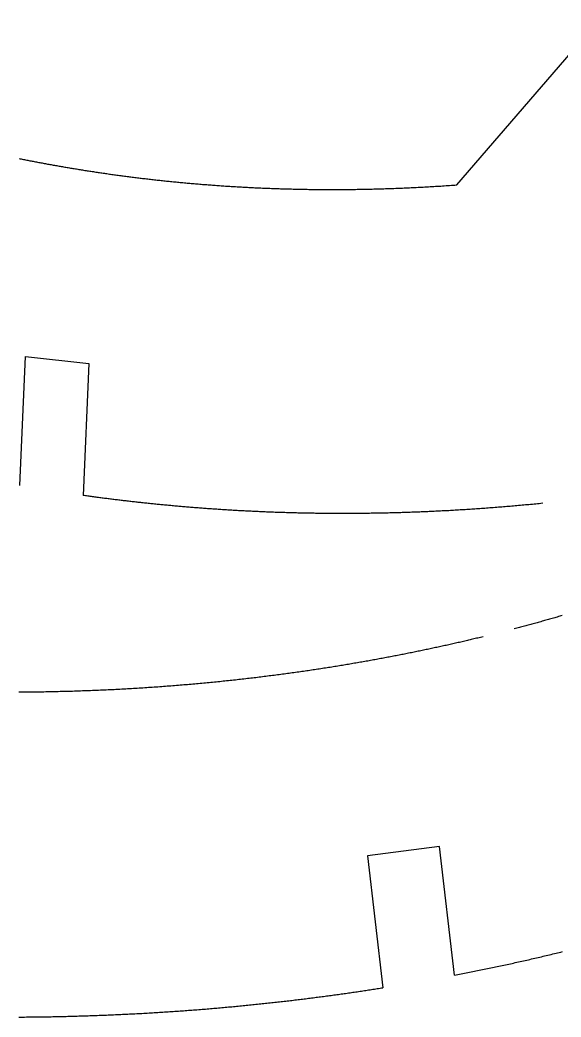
# Model space of a CAD drawing. Extents: x -234 to 666, y 203 to 303.
# Drawn here: x -132.73 to -115.87, y 243.71 to 274.78 of the extents above; entities that cross this region are included whole.
import ezdxf

# ---------------------------------------------------------------- set-up
doc = ezdxf.new("R2010")
doc.units = 0
doc.layers.get('0').update_dxf_attribs({"linetype": 'CONTINUOUS'})

msp = doc.modelspace()

# ---------------------------------------------------------------- linework, layer by layer
for p, q in [((-119.12188, 269.64291), (-114.68212, 274.78387)), ((-132.73461, 260.2789), (-132.5615, 264.29492)), ((-132.5615, 264.29492), (-130.58932, 264.08311)), ((-130.58932, 264.08311), (-130.76678, 259.96594)), ((-119.66114, 249.02696), (-121.90609, 248.73789)), ((-119.188, 245.01682), (-119.66114, 249.02696)), ((-121.90609, 248.73789), (-121.42092, 244.62586))]:
    msp.add_line(p, q)
for points in [[(-132.762, 270.466, 0), (-132.729, 270.459, 0), (-132.695, 270.452, 0), (-132.661, 270.445, 0), (-132.627, 270.438, 0), (-132.593, 270.432, 0), (-132.559, 270.425, 0), (-132.525, 270.418, 0), (-132.491, 270.411, 0), (-132.457, 270.405, 0), (-132.424, 270.398, 0), (-132.39, 270.392, 0), (-132.356, 270.385, 0), (-132.321, 270.378, 0), (-132.287, 270.372, 0), (-132.253, 270.365, 0), (-132.219, 270.359, 0), (-132.184, 270.352, 0), (-132.15, 270.346, 0), (-132.115, 270.339, 0), (-132.081, 270.333, 0), (-132.046, 270.326, 0), (-132.011, 270.32, 0), (-131.976, 270.313, 0), (-131.941, 270.307, 0), (-131.907, 270.3, 0), (-131.871, 270.294, 0), (-131.836, 270.288, 0), (-131.801, 270.281, 0), (-131.766, 270.275, 0), (-131.731, 270.268, 0), (-131.695, 270.262, 0), (-131.66, 270.256, 0), (-131.624, 270.249, 0), (-131.588, 270.243, 0), (-131.553, 270.237, 0), (-131.517, 270.231, 0), (-131.481, 270.224, 0), (-131.445, 270.218, 0), (-131.409, 270.212, 0), (-131.373, 270.206, 0), (-131.337, 270.2, 0), (-131.301, 270.193, 0), (-131.264, 270.187, 0), (-131.228, 270.181, 0), (-131.192, 270.175, 0), (-131.155, 270.169, 0), (-131.119, 270.163, 0), (-131.082, 270.157, 0), (-131.045, 270.151, 0), (-131.008, 270.145, 0), (-130.971, 270.139, 0), (-130.935, 270.133, 0), (-130.897, 270.127, 0), (-130.86, 270.121, 0), (-130.823, 270.115, 0), (-130.786, 270.109, 0), (-130.749, 270.103, 0), (-130.711, 270.097, 0), (-130.674, 270.091, 0), (-130.636, 270.085, 0), (-130.599, 270.079, 0), (-130.561, 270.073, 0), (-130.523, 270.068, 0), (-130.485, 270.062, 0), (-130.447, 270.056, 0), (-130.409, 270.05, 0), (-130.371, 270.045, 0), (-130.333, 270.039, 0), (-130.295, 270.033, 0), (-130.257, 270.028, 0), (-130.218, 270.022, 0), (-130.18, 270.016, 0), (-130.141, 270.011, 0), (-130.103, 270.005, 0), (-130.064, 269.999, 0), (-130.026, 269.994, 0), (-129.987, 269.988, 0), (-129.948, 269.983, 0), (-129.909, 269.977, 0), (-129.87, 269.972, 0), (-129.831, 269.966, 0), (-129.792, 269.961, 0), (-129.752, 269.956, 0), (-129.713, 269.95, 0), (-129.674, 269.945, 0), (-129.634, 269.94, 0), (-129.595, 269.934, 0), (-129.555, 269.929, 0), (-129.516, 269.924, 0), (-129.476, 269.919, 0), (-129.436, 269.913, 0), (-129.396, 269.908, 0), (-129.356, 269.903, 0), (-129.316, 269.898, 0), (-129.276, 269.893, 0), (-129.236, 269.888, 0), (-129.196, 269.883, 0), (-129.155, 269.878, 0), (-129.115, 269.873, 0), (-129.074, 269.868, 0), (-129.034, 269.863, 0), (-128.993, 269.858, 0), (-128.952, 269.853, 0), (-128.912, 269.848, 0), (-128.871, 269.843, 0), (-128.83, 269.838, 0), (-128.789, 269.833, 0), (-128.748, 269.829, 0), (-128.707, 269.824, 0), (-128.666, 269.819, 0), (-128.624, 269.814, 0), (-128.583, 269.81, 0), (-128.541, 269.805, 0), (-128.5, 269.8, 0), (-128.458, 269.796, 0), (-128.417, 269.791, 0), (-128.375, 269.787, 0), (-128.333, 269.782, 0), (-128.291, 269.778, 0), (-128.249, 269.773, 0), (-128.207, 269.769, 0), (-128.165, 269.765, 0), (-128.123, 269.76, 0), (-128.081, 269.756, 0), (-128.039, 269.752, 0), (-127.996, 269.747, 0), (-127.954, 269.743, 0), (-127.911, 269.739, 0), (-127.869, 269.735, 0), (-127.826, 269.731, 0), (-127.783, 269.726, 0), (-127.74, 269.722, 0), (-127.697, 269.718, 0), (-127.655, 269.714, 0), (-127.611, 269.71, 0), (-127.568, 269.706, 0), (-127.525, 269.702, 0), (-127.482, 269.699, 0), (-127.439, 269.695, 0), (-127.395, 269.691, 0), (-127.352, 269.687, 0), (-127.308, 269.683, 0), (-127.264, 269.68, 0), (-127.221, 269.676, 0), (-127.177, 269.672, 0), (-127.133, 269.669, 0), (-127.089, 269.665, 0), (-127.045, 269.661, 0), (-127.001, 269.658, 0), (-126.957, 269.654, 0), (-126.913, 269.651, 0), (-126.869, 269.648, 0), (-126.824, 269.644, 0), (-126.78, 269.641, 0), (-126.735, 269.637, 0), (-126.691, 269.634, 0), (-126.646, 269.631, 0), (-126.601, 269.628, 0), (-126.557, 269.624, 0), (-126.512, 269.621, 0), (-126.467, 269.618, 0), (-126.422, 269.615, 0), (-126.377, 269.612, 0), (-126.331, 269.609, 0), (-126.286, 269.606, 0), (-126.241, 269.603, 0), (-126.195, 269.6, 0), (-126.15, 269.597, 0), (-126.105, 269.595, 0), (-126.059, 269.592, 0), (-126.013, 269.589, 0), (-125.967, 269.586, 0), (-125.922, 269.584, 0), (-125.876, 269.581, 0), (-125.83, 269.579, 0), (-125.784, 269.576, 0), (-125.738, 269.574, 0), (-125.691, 269.571, 0), (-125.645, 269.569, 0), (-125.599, 269.566, 0), (-125.552, 269.564, 0), (-125.506, 269.562, 0), (-125.459, 269.559, 0), (-125.413, 269.557, 0), (-125.366, 269.555, 0), (-125.319, 269.553, 0), (-125.272, 269.551, 0), (-125.226, 269.549, 0), (-125.179, 269.546, 0), (-125.132, 269.545, 0), (-125.084, 269.543, 0), (-125.037, 269.541, 0), (-124.99, 269.539, 0), (-124.943, 269.537, 0), (-124.895, 269.535, 0), (-124.848, 269.533, 0), (-124.8, 269.532, 0), (-124.752, 269.53, 0), (-124.705, 269.528, 0), (-124.657, 269.527, 0), (-124.609, 269.525, 0), (-124.561, 269.524, 0), (-124.513, 269.522, 0), (-124.465, 269.521, 0), (-124.417, 269.52, 0), (-124.369, 269.518, 0), (-124.32, 269.517, 0), (-124.272, 269.516, 0), (-124.223, 269.515, 0), (-124.175, 269.514, 0), (-124.126, 269.513, 0), (-124.078, 269.511, 0), (-124.029, 269.51, 0), (-123.98, 269.51, 0), (-123.931, 269.509, 0), (-123.882, 269.508, 0), (-123.833, 269.507, 0), (-123.784, 269.506, 0), (-123.735, 269.505, 0), (-123.686, 269.505, 0), (-123.636, 269.504, 0), (-123.587, 269.504, 0), (-123.537, 269.503, 0), (-123.488, 269.503, 0), (-123.438, 269.502, 0), (-123.389, 269.502, 0), (-123.339, 269.501, 0), (-123.289, 269.501, 0), (-123.239, 269.501, 0), (-123.189, 269.501, 0), (-123.139, 269.5, 0), (-123.089, 269.5, 0), (-123.039, 269.5, 0), (-122.988, 269.5, 0), (-122.938, 269.5, 0), (-122.888, 269.5, 0), (-122.837, 269.501, 0), (-122.787, 269.501, 0), (-122.736, 269.501, 0), (-122.685, 269.501, 0), (-122.635, 269.502, 0), (-122.584, 269.502, 0), (-122.533, 269.502, 0), (-122.482, 269.503, 0), (-122.431, 269.503, 0), (-122.38, 269.504, 0), (-122.328, 269.505, 0), (-122.277, 269.505, 0), (-122.226, 269.506, 0), (-122.174, 269.507, 0), (-122.123, 269.508, 0), (-122.071, 269.509, 0), (-122.019, 269.51, 0), (-121.968, 269.511, 0), (-121.916, 269.512, 0), (-121.864, 269.513, 0), (-121.812, 269.514, 0), (-121.76, 269.515, 0), (-121.708, 269.516, 0), (-121.656, 269.518, 0), (-121.604, 269.519, 0), (-121.551, 269.52, 0), (-121.499, 269.522, 0), (-121.446, 269.523, 0), (-121.394, 269.525, 0), (-121.341, 269.527, 0), (-121.289, 269.528, 0), (-121.236, 269.53, 0), (-121.183, 269.532, 0), (-121.13, 269.534, 0), (-121.077, 269.536, 0), (-121.024, 269.538, 0), (-120.971, 269.54, 0), (-120.918, 269.542, 0), (-120.865, 269.544, 0), (-120.811, 269.546, 0), (-120.758, 269.548, 0), (-120.704, 269.551, 0), (-120.651, 269.553, 0), (-120.597, 269.555, 0), (-120.543, 269.558, 0), (-120.49, 269.56, 0), (-120.436, 269.563, 0), (-120.382, 269.566, 0), (-120.328, 269.568, 0), (-120.274, 269.571, 0), (-120.22, 269.574, 0), (-120.166, 269.577, 0), (-120.111, 269.58, 0), (-120.057, 269.583, 0), (-120.003, 269.586, 0), (-119.948, 269.589, 0), (-119.893, 269.592, 0), (-119.839, 269.595, 0), (-119.784, 269.599, 0), (-119.729, 269.602, 0), (-119.674, 269.605, 0), (-119.62, 269.609, 0), (-119.565, 269.612, 0), (-119.509, 269.616, 0), (-119.454, 269.62, 0), (-119.399, 269.623, 0), (-119.344, 269.627, 0), (-119.288, 269.631, 0), (-119.233, 269.635, 0), (-119.177, 269.639, 0), (-119.122, 269.643, 0)], [(-116.443, 259.721, 0), (-116.497, 259.715, 0), (-116.551, 259.71, 0), (-116.605, 259.704, 0), (-116.658, 259.699, 0), (-116.712, 259.694, 0), (-116.765, 259.689, 0), (-116.819, 259.684, 0), (-116.872, 259.679, 0), (-116.926, 259.674, 0), (-116.979, 259.669, 0), (-117.032, 259.664, 0), (-117.086, 259.659, 0), (-117.139, 259.654, 0), (-117.192, 259.649, 0), (-117.245, 259.644, 0), (-117.298, 259.64, 0), (-117.351, 259.635, 0), (-117.404, 259.631, 0), (-117.456, 259.626, 0), (-117.509, 259.622, 0), (-117.562, 259.617, 0), (-117.615, 259.613, 0), (-117.667, 259.609, 0), (-117.72, 259.604, 0), (-117.772, 259.6, 0), (-117.825, 259.596, 0), (-117.877, 259.592, 0), (-117.929, 259.588, 0), (-117.982, 259.584, 0), (-118.034, 259.58, 0), (-118.086, 259.576, 0), (-118.138, 259.572, 0), (-118.19, 259.568, 0), (-118.242, 259.564, 0), (-118.294, 259.56, 0), (-118.346, 259.557, 0), (-118.398, 259.553, 0), (-118.449, 259.549, 0), (-118.501, 259.546, 0), (-118.553, 259.542, 0), (-118.604, 259.539, 0), (-118.656, 259.535, 0), (-118.707, 259.532, 0), (-118.759, 259.529, 0), (-118.81, 259.525, 0), (-118.861, 259.522, 0), (-118.912, 259.519, 0), (-118.964, 259.516, 0), (-119.015, 259.513, 0), (-119.066, 259.51, 0), (-119.117, 259.507, 0), (-119.168, 259.504, 0), (-119.219, 259.501, 0), (-119.27, 259.498, 0), (-119.32, 259.495, 0), (-119.371, 259.492, 0), (-119.422, 259.49, 0), (-119.472, 259.487, 0), (-119.523, 259.484, 0), (-119.574, 259.482, 0), (-119.624, 259.479, 0), (-119.674, 259.477, 0), (-119.725, 259.474, 0), (-119.775, 259.472, 0), (-119.825, 259.469, 0), (-119.875, 259.467, 0), (-119.926, 259.465, 0), (-119.976, 259.462, 0), (-120.026, 259.46, 0), (-120.076, 259.458, 0), (-120.125, 259.456, 0), (-120.175, 259.454, 0), (-120.225, 259.452, 0), (-120.275, 259.45, 0), (-120.324, 259.448, 0), (-120.374, 259.446, 0), (-120.424, 259.444, 0), (-120.473, 259.442, 0), (-120.523, 259.441, 0), (-120.572, 259.439, 0), (-120.621, 259.437, 0), (-120.67, 259.435, 0), (-120.72, 259.434, 0), (-120.769, 259.432, 0), (-120.818, 259.431, 0), (-120.867, 259.429, 0), (-120.916, 259.428, 0), (-120.965, 259.426, 0), (-121.014, 259.425, 0), (-121.063, 259.424, 0), (-121.111, 259.422, 0), (-121.16, 259.421, 0), (-121.209, 259.42, 0), (-121.257, 259.419, 0), (-121.306, 259.418, 0), (-121.354, 259.417, 0), (-121.403, 259.416, 0), (-121.451, 259.415, 0), (-121.499, 259.414, 0), (-121.548, 259.413, 0), (-121.596, 259.412, 0), (-121.644, 259.411, 0), (-121.692, 259.41, 0), (-121.74, 259.409, 0), (-121.788, 259.409, 0), (-121.836, 259.408, 0), (-121.884, 259.407, 0), (-121.932, 259.407, 0), (-121.979, 259.406, 0), (-122.027, 259.406, 0), (-122.075, 259.405, 0), (-122.122, 259.405, 0), (-122.17, 259.404, 0), (-122.217, 259.404, 0), (-122.265, 259.404, 0), (-122.312, 259.403, 0), (-122.359, 259.403, 0), (-122.407, 259.403, 0), (-122.454, 259.403, 0), (-122.501, 259.402, 0), (-122.548, 259.402, 0), (-122.595, 259.402, 0), (-122.642, 259.402, 0), (-122.689, 259.402, 0), (-122.736, 259.402, 0), (-122.783, 259.402, 0), (-122.829, 259.402, 0), (-122.876, 259.403, 0), (-122.923, 259.403, 0), (-122.969, 259.403, 0), (-123.016, 259.403, 0), (-123.062, 259.404, 0), (-123.109, 259.404, 0), (-123.155, 259.404, 0), (-123.201, 259.405, 0), (-123.247, 259.405, 0), (-123.294, 259.406, 0), (-123.34, 259.406, 0), (-123.386, 259.407, 0), (-123.432, 259.407, 0), (-123.478, 259.408, 0), (-123.524, 259.408, 0), (-123.569, 259.409, 0), (-123.615, 259.41, 0), (-123.661, 259.411, 0), (-123.707, 259.411, 0), (-123.752, 259.412, 0), (-123.798, 259.413, 0), (-123.843, 259.414, 0), (-123.889, 259.415, 0), (-123.934, 259.416, 0), (-123.979, 259.417, 0), (-124.025, 259.418, 0), (-124.07, 259.419, 0), (-124.115, 259.42, 0), (-124.16, 259.421, 0), (-124.205, 259.422, 0), (-124.25, 259.423, 0), (-124.295, 259.425, 0), (-124.34, 259.426, 0), (-124.385, 259.427, 0), (-124.429, 259.428, 0), (-124.474, 259.43, 0), (-124.519, 259.431, 0), (-124.563, 259.433, 0), (-124.608, 259.434, 0), (-124.652, 259.436, 0), (-124.697, 259.437, 0), (-124.741, 259.439, 0), (-124.785, 259.44, 0), (-124.83, 259.442, 0), (-124.874, 259.443, 0), (-124.918, 259.445, 0), (-124.962, 259.447, 0), (-125.006, 259.449, 0), (-125.05, 259.45, 0), (-125.094, 259.452, 0), (-125.138, 259.454, 0), (-125.182, 259.456, 0), (-125.225, 259.458, 0), (-125.269, 259.46, 0), (-125.313, 259.462, 0), (-125.356, 259.464, 0), (-125.4, 259.466, 0), (-125.443, 259.468, 0), (-125.487, 259.47, 0), (-125.53, 259.472, 0), (-125.573, 259.474, 0), (-125.617, 259.476, 0), (-125.66, 259.478, 0), (-125.703, 259.48, 0), (-125.746, 259.483, 0), (-125.789, 259.485, 0), (-125.832, 259.487, 0), (-125.875, 259.49, 0), (-125.918, 259.492, 0), (-125.96, 259.494, 0), (-126.003, 259.497, 0), (-126.046, 259.499, 0), (-126.088, 259.502, 0), (-126.131, 259.504, 0), (-126.173, 259.507, 0), (-126.216, 259.509, 0), (-126.258, 259.512, 0), (-126.301, 259.514, 0), (-126.343, 259.517, 0), (-126.385, 259.52, 0), (-126.427, 259.522, 0), (-126.469, 259.525, 0), (-126.511, 259.528, 0), (-126.553, 259.531, 0), (-126.595, 259.534, 0), (-126.637, 259.536, 0), (-126.679, 259.539, 0), (-126.721, 259.542, 0), (-126.762, 259.545, 0), (-126.804, 259.548, 0), (-126.846, 259.551, 0), (-126.887, 259.554, 0), (-126.929, 259.557, 0), (-126.97, 259.56, 0), (-127.011, 259.563, 0), (-127.053, 259.566, 0), (-127.094, 259.569, 0), (-127.135, 259.572, 0), (-127.176, 259.576, 0), (-127.217, 259.579, 0), (-127.258, 259.582, 0), (-127.299, 259.585, 0), (-127.34, 259.588, 0), (-127.381, 259.592, 0), (-127.422, 259.595, 0), (-127.463, 259.598, 0), (-127.503, 259.602, 0), (-127.544, 259.605, 0), (-127.585, 259.609, 0), (-127.625, 259.612, 0), (-127.666, 259.615, 0), (-127.706, 259.619, 0), (-127.746, 259.622, 0), (-127.787, 259.626, 0), (-127.827, 259.63, 0), (-127.867, 259.633, 0), (-127.907, 259.637, 0), (-127.947, 259.64, 0), (-127.987, 259.644, 0), (-128.027, 259.648, 0), (-128.067, 259.651, 0), (-128.107, 259.655, 0), (-128.147, 259.659, 0), (-128.186, 259.663, 0), (-128.226, 259.666, 0), (-128.266, 259.67, 0), (-128.305, 259.674, 0), (-128.345, 259.678, 0), (-128.384, 259.682, 0), (-128.424, 259.686, 0), (-128.463, 259.689, 0), (-128.502, 259.693, 0), (-128.541, 259.697, 0), (-128.581, 259.701, 0), (-128.62, 259.705, 0), (-128.659, 259.709, 0), (-128.698, 259.713, 0), (-128.737, 259.717, 0), (-128.776, 259.722, 0), (-128.814, 259.726, 0), (-128.853, 259.73, 0), (-128.892, 259.734, 0), (-128.931, 259.738, 0), (-128.969, 259.742, 0), (-129.008, 259.746, 0), (-129.046, 259.751, 0), (-129.085, 259.755, 0), (-129.123, 259.759, 0), (-129.161, 259.763, 0), (-129.199, 259.768, 0), (-129.238, 259.772, 0), (-129.276, 259.776, 0), (-129.314, 259.781, 0), (-129.352, 259.785, 0), (-129.39, 259.789, 0), (-129.428, 259.794, 0), (-129.466, 259.798, 0), (-129.503, 259.803, 0), (-129.541, 259.807, 0), (-129.579, 259.812, 0), (-129.617, 259.816, 0), (-129.654, 259.821, 0), (-129.692, 259.825, 0), (-129.729, 259.83, 0), (-129.766, 259.834, 0), (-129.804, 259.839, 0), (-129.841, 259.844, 0), (-129.878, 259.848, 0), (-129.916, 259.853, 0), (-129.953, 259.858, 0), (-129.99, 259.862, 0), (-130.027, 259.867, 0), (-130.064, 259.872, 0), (-130.101, 259.876, 0), (-130.138, 259.881, 0), (-130.175, 259.886, 0), (-130.212, 259.891, 0), (-130.249, 259.896, 0), (-130.286, 259.9, 0), (-130.323, 259.905, 0), (-130.36, 259.91, 0), (-130.397, 259.915, 0), (-130.434, 259.92, 0), (-130.471, 259.925, 0), (-130.508, 259.93, 0), (-130.545, 259.935, 0), (-130.582, 259.94, 0), (-130.619, 259.945, 0), (-130.656, 259.95, 0), (-130.693, 259.956, 0), (-130.73, 259.961, 0), (-130.767, 259.966, 0)], [(-115.835, 256.223, 0), (-115.874, 256.212, 0), (-115.913, 256.201, 0), (-115.952, 256.189, 0), (-115.991, 256.178, 0), (-116.03, 256.167, 0), (-116.069, 256.155, 0), (-116.109, 256.144, 0), (-116.148, 256.133, 0), (-116.187, 256.122, 0), (-116.226, 256.111, 0), (-116.265, 256.099, 0), (-116.304, 256.088, 0), (-116.344, 256.077, 0), (-116.383, 256.066, 0), (-116.422, 256.055, 0), (-116.461, 256.044, 0), (-116.5, 256.033, 0), (-116.54, 256.022, 0), (-116.579, 256.011, 0), (-116.618, 256.001, 0), (-116.658, 255.99, 0), (-116.697, 255.979, 0), (-116.736, 255.968, 0), (-116.776, 255.957, 0), (-116.815, 255.947, 0), (-116.854, 255.936, 0), (-116.894, 255.925, 0), (-116.933, 255.914, 0), (-116.972, 255.904, 0), (-117.012, 255.893, 0), (-117.051, 255.883, 0), (-117.091, 255.872, 0), (-117.13, 255.862, 0), (-117.17, 255.851, 0), (-117.209, 255.841, 0), (-117.248, 255.83, 0), (-117.288, 255.82, 0), (-117.328, 255.809, 0)], [(-118.297, 255.564, 0), (-118.338, 255.554, 0), (-118.379, 255.544, 0), (-118.42, 255.534, 0), (-118.461, 255.524, 0), (-118.503, 255.514, 0), (-118.544, 255.505, 0), (-118.585, 255.495, 0), (-118.626, 255.485, 0), (-118.667, 255.475, 0), (-118.708, 255.465, 0), (-118.75, 255.456, 0), (-118.791, 255.446, 0), (-118.832, 255.436, 0), (-118.873, 255.427, 0), (-118.915, 255.417, 0), (-118.956, 255.408, 0), (-118.997, 255.398, 0), (-119.039, 255.389, 0), (-119.08, 255.379, 0), (-119.121, 255.37, 0), (-119.163, 255.36, 0), (-119.204, 255.351, 0), (-119.245, 255.342, 0), (-119.287, 255.332, 0), (-119.328, 255.323, 0), (-119.37, 255.314, 0), (-119.411, 255.304, 0), (-119.452, 255.295, 0), (-119.494, 255.286, 0), (-119.535, 255.277, 0), (-119.577, 255.268, 0), (-119.618, 255.259, 0), (-119.66, 255.25, 0), (-119.701, 255.241, 0), (-119.743, 255.232, 0), (-119.784, 255.223, 0), (-119.826, 255.214, 0), (-119.867, 255.205, 0), (-119.909, 255.196, 0), (-119.951, 255.187, 0), (-119.992, 255.178, 0), (-120.034, 255.169, 0), (-120.075, 255.161, 0), (-120.117, 255.152, 0), (-120.159, 255.143, 0), (-120.2, 255.134, 0), (-120.242, 255.126, 0), (-120.284, 255.117, 0), (-120.326, 255.109, 0), (-120.367, 255.1, 0), (-120.409, 255.091, 0), (-120.452, 255.083, 0), (-120.494, 255.074, 0), (-120.536, 255.066, 0), (-120.578, 255.057, 0), (-120.621, 255.049, 0), (-120.664, 255.04, 0), (-120.706, 255.031, 0), (-120.749, 255.023, 0), (-120.792, 255.014, 0), (-120.835, 255.006, 0), (-120.878, 254.998, 0), (-120.921, 254.989, 0), (-120.965, 254.981, 0), (-121.008, 254.972, 0), (-121.052, 254.964, 0), (-121.095, 254.955, 0), (-121.139, 254.947, 0), (-121.183, 254.939, 0), (-121.227, 254.93, 0), (-121.271, 254.922, 0), (-121.315, 254.914, 0), (-121.359, 254.905, 0), (-121.403, 254.897, 0), (-121.448, 254.889, 0), (-121.492, 254.881, 0), (-121.537, 254.872, 0), (-121.581, 254.864, 0), (-121.626, 254.856, 0), (-121.671, 254.848, 0), (-121.716, 254.84, 0), (-121.761, 254.831, 0), (-121.807, 254.823, 0), (-121.852, 254.815, 0), (-121.897, 254.807, 0), (-121.943, 254.799, 0), (-121.988, 254.791, 0), (-122.034, 254.783, 0), (-122.08, 254.775, 0), (-122.126, 254.767, 0), (-122.172, 254.759, 0), (-122.218, 254.751, 0), (-122.264, 254.743, 0), (-122.311, 254.735, 0), (-122.357, 254.727, 0), (-122.404, 254.719, 0), (-122.45, 254.711, 0), (-122.497, 254.703, 0), (-122.544, 254.695, 0), (-122.591, 254.688, 0), (-122.638, 254.68, 0), (-122.685, 254.672, 0), (-122.732, 254.664, 0), (-122.78, 254.656, 0), (-122.827, 254.649, 0), (-122.875, 254.641, 0), (-122.922, 254.633, 0), (-122.97, 254.626, 0), (-123.018, 254.618, 0), (-123.066, 254.61, 0), (-123.114, 254.603, 0), (-123.162, 254.595, 0), (-123.21, 254.588, 0), (-123.259, 254.58, 0), (-123.307, 254.573, 0), (-123.356, 254.565, 0), (-123.404, 254.558, 0), (-123.453, 254.55, 0), (-123.502, 254.543, 0), (-123.551, 254.535, 0), (-123.6, 254.528, 0), (-123.649, 254.521, 0), (-123.698, 254.513, 0), (-123.748, 254.506, 0), (-123.797, 254.499, 0), (-123.847, 254.492, 0), (-123.897, 254.485, 0), (-123.946, 254.477, 0), (-123.996, 254.47, 0), (-124.046, 254.463, 0), (-124.096, 254.456, 0), (-124.147, 254.449, 0), (-124.197, 254.442, 0), (-124.247, 254.435, 0), (-124.298, 254.428, 0), (-124.348, 254.421, 0), (-124.399, 254.414, 0), (-124.45, 254.407, 0), (-124.501, 254.4, 0), (-124.552, 254.393, 0), (-124.603, 254.387, 0), (-124.654, 254.38, 0), (-124.705, 254.373, 0), (-124.757, 254.366, 0), (-124.808, 254.36, 0), (-124.86, 254.353, 0), (-124.912, 254.346, 0), (-124.963, 254.34, 0), (-125.015, 254.333, 0), (-125.067, 254.327, 0), (-125.119, 254.32, 0), (-125.172, 254.314, 0), (-125.224, 254.307, 0), (-125.276, 254.301, 0), (-125.329, 254.295, 0), (-125.382, 254.288, 0), (-125.434, 254.282, 0), (-125.487, 254.276, 0), (-125.54, 254.269, 0), (-125.593, 254.263, 0), (-125.646, 254.257, 0), (-125.699, 254.251, 0), (-125.753, 254.245, 0), (-125.806, 254.239, 0), (-125.86, 254.233, 0), (-125.913, 254.227, 0), (-125.967, 254.221, 0), (-126.021, 254.215, 0), (-126.075, 254.209, 0), (-126.129, 254.203, 0), (-126.183, 254.197, 0), (-126.238, 254.192, 0), (-126.292, 254.186, 0), (-126.346, 254.18, 0), (-126.401, 254.174, 0), (-126.456, 254.169, 0), (-126.51, 254.163, 0), (-126.565, 254.158, 0), (-126.62, 254.152, 0), (-126.675, 254.147, 0), (-126.73, 254.141, 0), (-126.786, 254.136, 0), (-126.841, 254.131, 0), (-126.897, 254.125, 0), (-126.952, 254.12, 0), (-127.008, 254.115, 0), (-127.064, 254.109, 0), (-127.12, 254.104, 0), (-127.176, 254.099, 0), (-127.232, 254.094, 0), (-127.288, 254.089, 0), (-127.344, 254.084, 0), (-127.401, 254.079, 0), (-127.457, 254.074, 0), (-127.514, 254.069, 0), (-127.57, 254.065, 0), (-127.627, 254.06, 0), (-127.684, 254.055, 0), (-127.741, 254.05, 0), (-127.798, 254.046, 0), (-127.856, 254.041, 0), (-127.913, 254.036, 0), (-127.97, 254.032, 0), (-128.028, 254.027, 0), (-128.086, 254.023, 0), (-128.143, 254.019, 0), (-128.201, 254.014, 0), (-128.259, 254.01, 0), (-128.317, 254.006, 0), (-128.375, 254.001, 0), (-128.433, 253.997, 0), (-128.492, 253.993, 0), (-128.55, 253.989, 0), (-128.609, 253.985, 0), (-128.668, 253.981, 0), (-128.726, 253.977, 0), (-128.785, 253.973, 0), (-128.844, 253.969, 0), (-128.903, 253.966, 0), (-128.962, 253.962, 0), (-129.022, 253.958, 0), (-129.081, 253.955, 0), (-129.14, 253.951, 0), (-129.2, 253.947, 0), (-129.26, 253.944, 0), (-129.32, 253.94, 0), (-129.379, 253.937, 0), (-129.439, 253.934, 0), (-129.5, 253.93, 0), (-129.56, 253.927, 0), (-129.62, 253.924, 0), (-129.68, 253.921, 0), (-129.741, 253.918, 0), (-129.802, 253.914, 0), (-129.862, 253.911, 0), (-129.923, 253.909, 0), (-129.984, 253.906, 0), (-130.045, 253.903, 0), (-130.106, 253.9, 0), (-130.167, 253.897, 0), (-130.229, 253.894, 0), (-130.29, 253.892, 0), (-130.352, 253.889, 0), (-130.413, 253.887, 0), (-130.475, 253.884, 0), (-130.537, 253.882, 0), (-130.599, 253.879, 0), (-130.661, 253.877, 0), (-130.723, 253.875, 0), (-130.785, 253.873, 0), (-130.848, 253.87, 0), (-130.91, 253.868, 0), (-130.973, 253.866, 0), (-131.035, 253.864, 0), (-131.098, 253.862, 0), (-131.161, 253.86, 0), (-131.224, 253.859, 0), (-131.287, 253.857, 0), (-131.35, 253.855, 0), (-131.414, 253.853, 0), (-131.477, 253.852, 0), (-131.54, 253.85, 0), (-131.604, 253.849, 0), (-131.668, 253.847, 0), (-131.732, 253.846, 0), (-131.795, 253.845, 0), (-131.859, 253.843, 0), (-131.924, 253.842, 0), (-131.988, 253.841, 0), (-132.052, 253.84, 0), (-132.117, 253.839, 0), (-132.181, 253.838, 0), (-132.246, 253.837, 0), (-132.31, 253.836, 0), (-132.375, 253.835, 0), (-132.44, 253.835, 0), (-132.505, 253.834, 0), (-132.57, 253.833, 0), (-132.636, 253.833, 0), (-132.701, 253.832, 0), (-132.766, 253.832, 0)], [(-119.188, 245.017, 0), (-119.137, 245.027, 0), (-119.085, 245.037, 0), (-119.034, 245.047, 0), (-118.983, 245.057, 0), (-118.932, 245.067, 0), (-118.88, 245.077, 0), (-118.829, 245.087, 0), (-118.778, 245.097, 0), (-118.727, 245.107, 0), (-118.676, 245.117, 0), (-118.624, 245.127, 0), (-118.573, 245.138, 0), (-118.522, 245.148, 0), (-118.471, 245.158, 0), (-118.42, 245.169, 0), (-118.369, 245.179, 0), (-118.317, 245.19, 0), (-118.266, 245.2, 0), (-118.215, 245.211, 0), (-118.164, 245.221, 0), (-118.113, 245.232, 0), (-118.062, 245.243, 0), (-118.011, 245.253, 0), (-117.96, 245.264, 0), (-117.909, 245.275, 0), (-117.858, 245.286, 0), (-117.807, 245.297, 0), (-117.756, 245.308, 0), (-117.705, 245.318, 0), (-117.654, 245.329, 0), (-117.603, 245.34, 0), (-117.552, 245.352, 0), (-117.501, 245.363, 0), (-117.45, 245.374, 0), (-117.399, 245.385, 0), (-117.348, 245.396, 0), (-117.297, 245.407, 0), (-117.246, 245.419, 0), (-117.195, 245.43, 0), (-117.144, 245.441, 0), (-117.093, 245.453, 0), (-117.043, 245.464, 0), (-116.992, 245.476, 0), (-116.941, 245.487, 0), (-116.89, 245.499, 0), (-116.839, 245.51, 0), (-116.788, 245.522, 0), (-116.738, 245.534, 0), (-116.687, 245.545, 0), (-116.636, 245.557, 0), (-116.585, 245.569, 0), (-116.534, 245.581, 0), (-116.484, 245.593, 0), (-116.433, 245.605, 0), (-116.382, 245.616, 0), (-116.332, 245.628, 0), (-116.281, 245.64, 0), (-116.23, 245.653, 0), (-116.179, 245.665, 0), (-116.129, 245.677, 0), (-116.078, 245.689, 0), (-116.027, 245.701, 0), (-115.977, 245.713, 0), (-115.926, 245.726, 0), (-115.876, 245.738, 0), (-115.825, 245.75, 0)], [(-132.773, 243.712, 0), (-132.713, 243.712, 0), (-132.653, 243.713, 0), (-132.593, 243.713, 0), (-132.534, 243.714, 0), (-132.474, 243.714, 0), (-132.415, 243.715, 0), (-132.355, 243.715, 0), (-132.296, 243.716, 0), (-132.237, 243.717, 0), (-132.178, 243.717, 0), (-132.119, 243.718, 0), (-132.059, 243.719, 0), (-132.001, 243.72, 0), (-131.942, 243.721, 0), (-131.883, 243.722, 0), (-131.824, 243.723, 0), (-131.766, 243.724, 0), (-131.707, 243.725, 0), (-131.648, 243.726, 0), (-131.59, 243.727, 0), (-131.532, 243.728, 0), (-131.473, 243.73, 0), (-131.415, 243.731, 0), (-131.357, 243.732, 0), (-131.299, 243.734, 0), (-131.241, 243.735, 0), (-131.183, 243.737, 0), (-131.126, 243.738, 0), (-131.068, 243.74, 0), (-131.01, 243.741, 0), (-130.953, 243.743, 0), (-130.895, 243.745, 0), (-130.838, 243.746, 0), (-130.78, 243.748, 0), (-130.723, 243.75, 0), (-130.666, 243.752, 0), (-130.609, 243.754, 0), (-130.552, 243.756, 0), (-130.495, 243.758, 0), (-130.438, 243.76, 0), (-130.381, 243.762, 0), (-130.324, 243.764, 0), (-130.268, 243.766, 0), (-130.211, 243.768, 0), (-130.155, 243.77, 0), (-130.098, 243.772, 0), (-130.042, 243.775, 0), (-129.986, 243.777, 0), (-129.929, 243.779, 0), (-129.873, 243.782, 0), (-129.817, 243.784, 0), (-129.761, 243.787, 0), (-129.705, 243.789, 0), (-129.65, 243.792, 0), (-129.594, 243.794, 0), (-129.538, 243.797, 0), (-129.483, 243.799, 0), (-129.427, 243.802, 0), (-129.372, 243.805, 0), (-129.316, 243.808, 0), (-129.261, 243.81, 0), (-129.206, 243.813, 0), (-129.151, 243.816, 0), (-129.096, 243.819, 0), (-129.041, 243.822, 0), (-128.986, 243.825, 0), (-128.931, 243.828, 0), (-128.876, 243.831, 0), (-128.821, 243.834, 0), (-128.767, 243.837, 0), (-128.712, 243.84, 0), (-128.658, 243.843, 0), (-128.604, 243.847, 0), (-128.549, 243.85, 0), (-128.495, 243.853, 0), (-128.441, 243.857, 0), (-128.387, 243.86, 0), (-128.333, 243.863, 0), (-128.279, 243.867, 0), (-128.225, 243.87, 0), (-128.171, 243.874, 0), (-128.118, 243.877, 0), (-128.064, 243.881, 0), (-128.01, 243.884, 0), (-127.957, 243.888, 0), (-127.904, 243.892, 0), (-127.85, 243.895, 0), (-127.797, 243.899, 0), (-127.744, 243.903, 0), (-127.691, 243.907, 0), (-127.638, 243.911, 0), (-127.585, 243.914, 0), (-127.532, 243.918, 0), (-127.479, 243.922, 0), (-127.427, 243.926, 0), (-127.374, 243.93, 0), (-127.321, 243.934, 0), (-127.269, 243.938, 0), (-127.217, 243.942, 0), (-127.164, 243.946, 0), (-127.112, 243.951, 0), (-127.06, 243.955, 0), (-127.008, 243.959, 0), (-126.956, 243.963, 0), (-126.904, 243.967, 0), (-126.852, 243.972, 0), (-126.8, 243.976, 0), (-126.748, 243.98, 0), (-126.697, 243.985, 0), (-126.645, 243.989, 0), (-126.594, 243.994, 0), (-126.542, 243.998, 0), (-126.491, 244.003, 0), (-126.44, 244.007, 0), (-126.389, 244.012, 0), (-126.337, 244.016, 0), (-126.286, 244.021, 0), (-126.235, 244.026, 0), (-126.185, 244.03, 0), (-126.134, 244.035, 0), (-126.083, 244.04, 0), (-126.032, 244.044, 0), (-125.982, 244.049, 0), (-125.931, 244.054, 0), (-125.881, 244.059, 0), (-125.831, 244.064, 0), (-125.78, 244.069, 0), (-125.73, 244.074, 0), (-125.68, 244.079, 0), (-125.63, 244.084, 0), (-125.58, 244.089, 0), (-125.53, 244.094, 0), (-125.48, 244.099, 0), (-125.43, 244.104, 0), (-125.381, 244.109, 0), (-125.331, 244.114, 0), (-125.282, 244.119, 0), (-125.232, 244.124, 0), (-125.183, 244.13, 0), (-125.134, 244.135, 0), (-125.084, 244.14, 0), (-125.035, 244.145, 0), (-124.986, 244.151, 0), (-124.937, 244.156, 0), (-124.888, 244.161, 0), (-124.839, 244.167, 0), (-124.791, 244.172, 0), (-124.742, 244.178, 0), (-124.693, 244.183, 0), (-124.645, 244.189, 0), (-124.596, 244.194, 0), (-124.548, 244.2, 0), (-124.5, 244.205, 0), (-124.451, 244.211, 0), (-124.403, 244.216, 0), (-124.355, 244.222, 0), (-124.307, 244.228, 0), (-124.259, 244.233, 0), (-124.211, 244.239, 0), (-124.164, 244.245, 0), (-124.116, 244.25, 0), (-124.068, 244.256, 0), (-124.021, 244.262, 0), (-123.973, 244.268, 0), (-123.926, 244.274, 0), (-123.878, 244.279, 0), (-123.831, 244.285, 0), (-123.784, 244.291, 0), (-123.737, 244.297, 0), (-123.69, 244.303, 0), (-123.643, 244.309, 0), (-123.596, 244.315, 0), (-123.549, 244.321, 0), (-123.503, 244.327, 0), (-123.456, 244.333, 0), (-123.409, 244.339, 0), (-123.363, 244.345, 0), (-123.316, 244.351, 0), (-123.27, 244.357, 0), (-123.224, 244.363, 0), (-123.178, 244.37, 0), (-123.131, 244.376, 0), (-123.085, 244.382, 0), (-123.039, 244.388, 0), (-122.993, 244.394, 0), (-122.948, 244.401, 0), (-122.902, 244.407, 0), (-122.856, 244.413, 0), (-122.811, 244.42, 0), (-122.765, 244.426, 0), (-122.72, 244.432, 0), (-122.674, 244.439, 0), (-122.629, 244.445, 0), (-122.584, 244.451, 0), (-122.539, 244.458, 0), (-122.493, 244.464, 0), (-122.448, 244.471, 0), (-122.404, 244.477, 0), (-122.359, 244.484, 0), (-122.314, 244.49, 0), (-122.269, 244.497, 0), (-122.225, 244.503, 0), (-122.18, 244.51, 0), (-122.135, 244.516, 0), (-122.09, 244.523, 0), (-122.046, 244.53, 0), (-122.001, 244.536, 0), (-121.956, 244.543, 0), (-121.912, 244.55, 0), (-121.867, 244.557, 0), (-121.822, 244.563, 0), (-121.778, 244.57, 0), (-121.733, 244.577, 0), (-121.689, 244.584, 0), (-121.644, 244.591, 0), (-121.599, 244.598, 0), (-121.555, 244.605, 0), (-121.51, 244.612, 0), (-121.465, 244.619, 0), (-121.421, 244.626, 0)]]:
    msp.add_polyline3d(points)

doc.saveas('drawing.dxf')
